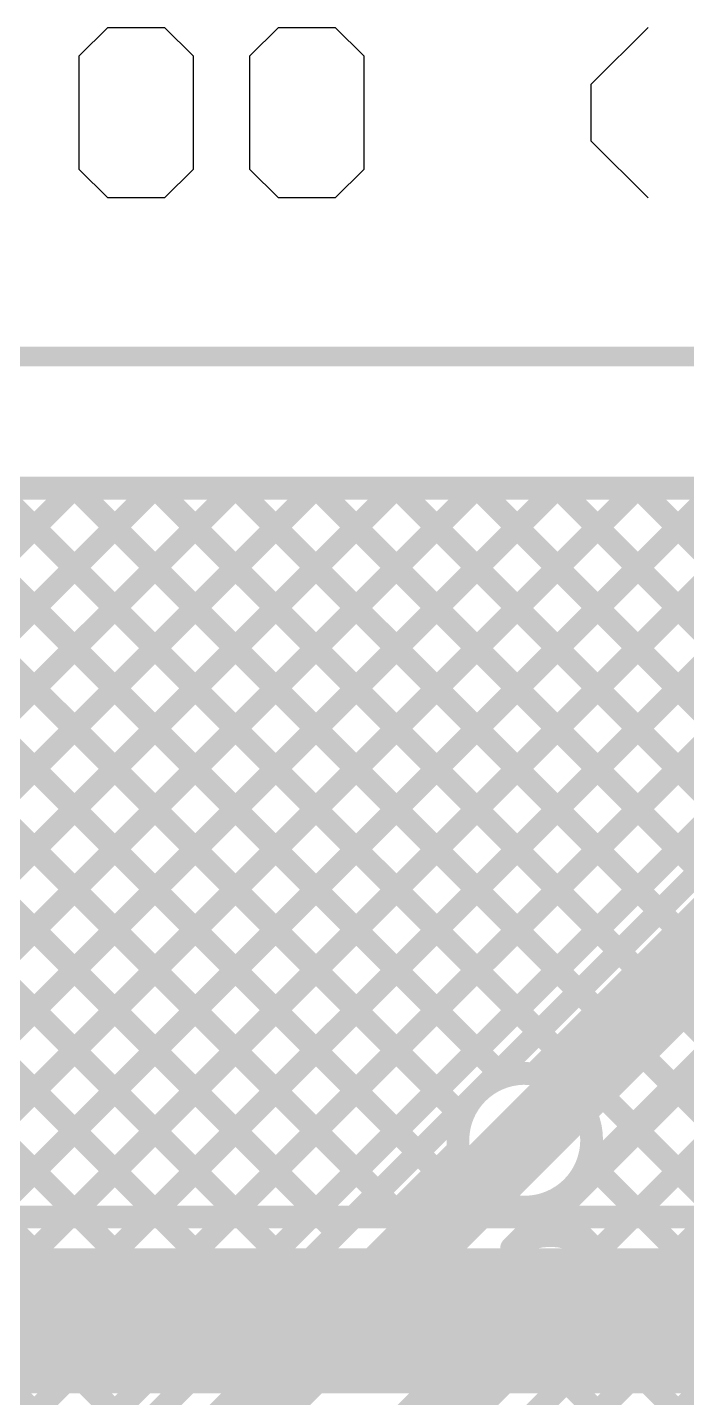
# Model space of a CAD drawing. Header units: millimetres. Extents: x 3.57 to 6.19, y 4.04 to 5.89.
# Drawn here: x 4.6362 to 4.8679, y 5.4075 to 5.8893 of the extents above; entities that cross this region are included whole.
import ezdxf

# ---------------------------------------------------------------- set-up
doc = ezdxf.new("R2010")
doc.units = ezdxf.units.MM
doc.header["$MEASUREMENT"] = 0
for name, color, linetype in [('BottomLayer', 5, 'Continuous'), ('BottomSolder', 6, 'Continuous'), ('Mechanical1', 6, 'Continuous'), ('Mechanical2', 216, 'Continuous'), ('MultiLayer', 9, 'Continuous'), ('TopLayer', 1, 'Continuous'), ('TopSolder', 216, 'Continuous'), ('ViaHoleLayer', 16, 'Continuous')]:
    doc.layers.add(name, color=color, linetype=linetype)

msp = doc.modelspace()

# ---------------------------------------------------------------- linework, layer by layer
at = {"layer": 'BottomLayer'}
for points, const_width in [([(3.67984, 5.72728), (5.93734, 5.72728)], 0.008), ([(4.13301, 5.15124), (4.70904, 5.72728)], 0.008), ([(4.17743, 5.25223), (4.65247, 5.72728)], 0.008), ([(4.19399, 5.24051), (4.68076, 5.72728)], 0.008), ([(4.31364, 5.72728), (4.66034, 5.38058)], 0.008), ([(4.34192, 5.72728), (4.67448, 5.39472)], 0.008), ([(4.34255, 5.3325), (4.73733, 5.72728)], 0.008), ([(4.37021, 5.72728), (4.68863, 5.40886)], 0.008), ([(4.37083, 5.3325), (4.76561, 5.72728)], 0.008), ([(4.39849, 5.72728), (4.70277, 5.423)], 0.008), ([(4.39912, 5.3325), (4.79389, 5.72728)], 0.008), ([(4.42678, 5.72728), (4.71691, 5.43714)], 0.008), ([(4.4274, 5.3325), (4.82218, 5.72728)], 0.008), ([(4.45506, 5.72728), (4.73105, 5.45129)], 0.008), ([(4.45569, 5.3325), (4.85046, 5.72728)], 0.008), ([(4.48335, 5.72728), (4.74519, 5.46543)], 0.008), ([(4.48397, 5.3325), (4.87875, 5.72728)], 0.008), ([(4.51163, 5.72728), (4.75934, 5.47957)], 0.008), ([(4.51226, 5.3325), (4.90703, 5.72728)], 0.008), ([(4.53991, 5.72728), (4.77348, 5.49371)], 0.008), ([(4.5682, 5.72728), (4.78762, 5.50785)], 0.008), ([(4.57377, 5.13946), (5.16159, 5.72728)], 0.008), ([(4.58945, 5.38141), (4.93532, 5.72728)], 0.008), ([(4.59648, 5.72728), (4.80349, 5.52027)], 0.008), ([(4.61139, 5.37507), (4.9636, 5.72728)], 0.008), ([(4.6198, 5.35519), (4.99188, 5.72728)], 0.008), ([(4.62477, 5.72728), (5.10729, 5.24476)], 0.008), ([(4.65305, 5.72728), (5.10729, 5.27304)], 0.008), ([(4.68134, 5.72728), (5.10729, 5.30132)], 0.008), ([(4.70962, 5.72728), (5.10729, 5.32961)], 0.008), ([(4.7379, 5.72728), (5.10729, 5.35789)], 0.008), ([(4.76619, 5.72728), (5.1075, 5.38596)], 0.008), ([(4.79447, 5.72728), (5.11826, 5.40349)], 0.008), ([(4.81285, 5.46338), (5.07674, 5.72728)], 0.008), ([(4.81418, 5.52128), (5.02017, 5.72728)], 0.008), ([(4.82276, 5.72728), (5.1324, 5.41763)], 0.008), ([(4.83119, 5.51002), (5.04845, 5.72728)], 0.008), ([(4.83598, 5.45823), (5.10502, 5.72728)], 0.008), ([(4.84318, 5.43715), (5.13331, 5.72728)], 0.008), ([(4.84356, 5.38096), (5.18987, 5.72728)], 0.008), ([(4.85104, 5.72728), (5.14654, 5.43178)], 0.008), ([(4.61227, 5.3325), (4.79438, 5.51462)], 0.008), ([(4.622, 5.309), (4.811, 5.498)], 0.025), ([(4.83327, 5.49049), (5.10729, 5.21647)], 0.008), ([(4.8064, 5.46016), (4.82762, 5.48138)], 0.008), ([(4.82085, 5.47462), (5.10729, 5.18819)], 0.008), ([(4.642, 5.263), (4.82, 5.441)], 0.025), ([(4.83942, 5.42777), (5.10729, 5.1599)], 0.008), ([(4.65863, 5.2464), (4.83662, 5.42438)], 0.008), ([(4.82557, 5.41334), (5.10729, 5.13162)], 0.008)]:
    msp.add_lwpolyline(points, dxfattribs=dict(at, const_width=const_width))
for points, const_width in [([(4.65047, 5.72728, 1), (4.65447, 5.72728, 1)], 0.004), ([(4.65105, 5.72728, 1), (4.65505, 5.72728, 1)], 0.004), ([(4.67876, 5.72728, 1), (4.68276, 5.72728, 1)], 0.004), ([(4.67934, 5.72728, 1), (4.68334, 5.72728, 1)], 0.004), ([(4.70704, 5.72728, 1), (4.71104, 5.72728, 1)], 0.004), ([(4.70762, 5.72728, 1), (4.71162, 5.72728, 1)], 0.004), ([(4.73533, 5.72728, 1), (4.73933, 5.72728, 1)], 0.004), ([(4.7359, 5.72728, 1), (4.73991, 5.72728, 1)], 0.004), ([(4.76361, 5.72728, 1), (4.76761, 5.72728, 1)], 0.004), ([(4.76419, 5.72728, 1), (4.76819, 5.72728, 1)], 0.004), ([(4.79189, 5.72728, 1), (4.79589, 5.72728, 1)], 0.004), ([(4.79247, 5.72728, 1), (4.79647, 5.72728, 1)], 0.004), ([(4.82018, 5.72728, 1), (4.82418, 5.72728, 1)], 0.004), ([(4.82076, 5.72728, 1), (4.82476, 5.72728, 1)], 0.004), ([(4.84846, 5.72728, 1), (4.85246, 5.72728, 1)], 0.004), ([(4.84904, 5.72728, 1), (4.85304, 5.72728, 1)], 0.004), ([(4.80149, 5.52027, 1), (4.80549, 5.52027, 1)], 0.004), ([(4.81218, 5.52128, 1), (4.81618, 5.52128, 1)], 0.004), ([(4.79238, 5.51462, 1), (4.79638, 5.51462, 1)], 0.004), ([(4.79238, 5.51462, 1), (4.79638, 5.51462, 1)], 0.004), ([(4.78562, 5.50785, 1), (4.78962, 5.50785, 1)], 0.004), ([(4.82919, 5.51002, 1), (4.83319, 5.51002, 1)], 0.004), ([(4.80475, 5.498, 1), (4.81725, 5.498, 1)], 0.0125), ([(4.80509, 5.498, 1), (4.81691, 5.498, 1)], 0.01181), ([(4.8325, 5.498, 1), (4.8365, 5.498, 1)], 0.004), ([(4.8325, 5.498, 1), (4.8365, 5.498, 1)], 0.004), ([(4.77148, 5.49371, 1), (4.77548, 5.49371, 1)], 0.004), ([(4.83127, 5.49049, 1), (4.83527, 5.49049, 1)], 0.004), ([(4.75734, 5.47957, 1), (4.76134, 5.47957, 1)], 0.004), ([(4.82562, 5.48138, 1), (4.82962, 5.48138, 1)], 0.004), ([(4.82562, 5.48138, 1), (4.82962, 5.48138, 1)], 0.004), ([(4.81885, 5.47462, 1), (4.82285, 5.47462, 1)], 0.004), ([(4.74319, 5.46543, 1), (4.74719, 5.46543, 1)], 0.004), ([(4.8044, 5.46016, 1), (4.8084, 5.46016, 1)], 0.004), ([(4.8044, 5.46016, 1), (4.8084, 5.46016, 1)], 0.004), ([(4.81085, 5.46338, 1), (4.81485, 5.46338, 1)], 0.004), ([(4.83398, 5.45823, 1), (4.83798, 5.45823, 1)], 0.004), ([(4.72905, 5.45129, 1), (4.73305, 5.45129, 1)], 0.004), ([(4.81375, 5.441, 1), (4.82625, 5.441, 1)], 0.0125), ([(4.81409, 5.441, 1), (4.82591, 5.441, 1)], 0.01181), ([(4.8415, 5.441, 1), (4.8455, 5.441, 1)], 0.004), ([(4.8415, 5.441, 1), (4.8455, 5.441, 1)], 0.004), ([(4.71491, 5.43714, 1), (4.71891, 5.43714, 1)], 0.004), ([(4.84118, 5.43715, 1), (4.84518, 5.43715, 1)], 0.004), ([(4.83742, 5.42777, 1), (4.84142, 5.42777, 1)], 0.004), ([(4.70077, 5.423, 1), (4.70477, 5.423, 1)], 0.004), ([(4.83462, 5.42438, 1), (4.83862, 5.42438, 1)], 0.004), ([(4.83462, 5.42438, 1), (4.83862, 5.42438, 1)], 0.004), ([(4.82357, 5.41334, 1), (4.82757, 5.41334, 1)], 0.004), ([(4.68663, 5.40886, 1), (4.69063, 5.40886, 1)], 0.004)]:
    msp.add_lwpolyline(points, format="xyb", close=True, dxfattribs=dict(at, const_width=const_width))
at = {"layer": 'BottomLayer', "const_width": 0.008}
for points in [[(4.79438, 5.51462, -0.668179), (4.8345, 5.498)], [(4.8345, 5.498, -0.198912), (4.82762, 5.48138)], [(4.8064, 5.46016, -0.609044), (4.8435, 5.441)], [(4.8435, 5.441, -0.198912), (4.83662, 5.42438)]]:
    msp.add_lwpolyline(points, format="xyb", dxfattribs=at)
at = {"layer": 'BottomSolder', "const_width": 0.00991}
for points in [[(4.80605, 5.498, 1), (4.81595, 5.498, 1)], [(4.81505, 5.441, 1), (4.82495, 5.441, 1)]]:
    msp.add_lwpolyline(points, format="xyb", close=True, dxfattribs=at)
at = {"layer": 'Mechanical1'}
for p, q in [((4.65444, 5.87927), (4.66444, 5.88927)), ((4.66444, 5.88927), (4.68443, 5.88927)), ((4.68443, 5.88927), (4.69443, 5.87927)), ((4.71442, 5.87927), (4.72442, 5.88927)), ((4.72442, 5.88927), (4.74441, 5.88927)), ((4.74441, 5.88927), (4.75441, 5.87927)), ((4.83438, 5.86927), (4.85438, 5.88927)), ((4.65444, 5.83928), (4.65444, 5.87927)), ((4.69443, 5.87927), (4.69443, 5.83928)), ((4.71442, 5.83928), (4.71442, 5.87927)), ((4.75441, 5.87927), (4.75441, 5.83928)), ((4.83438, 5.84928), (4.83438, 5.86927)), ((4.85438, 5.82929), (4.83438, 5.84928)), ((4.66444, 5.82929), (4.65444, 5.83928)), ((4.69443, 5.83928), (4.68443, 5.82929)), ((4.72442, 5.82929), (4.71442, 5.83928)), ((4.75441, 5.83928), (4.74441, 5.82929)), ((4.68443, 5.82929), (4.66444, 5.82929)), ((4.74441, 5.82929), (4.72442, 5.82929))]:
    msp.add_line(p, q, dxfattribs=at)
at = {"layer": 'Mechanical2', "const_width": 0.007}
msp.add_lwpolyline([(3.57462, 5.77356), (5.97619, 5.77356)], dxfattribs=at)
at = {"layer": 'MultiLayer', "const_width": 0.01181}
for points in [[(4.80509, 5.498, 1), (4.81691, 5.498, 1)], [(4.81409, 5.441, 1), (4.82591, 5.441, 1)]]:
    msp.add_lwpolyline(points, format="xyb", close=True, dxfattribs=at)
at = {"layer": 'TopLayer'}
for points, const_width in [([(4.22884, 5.72728), (5.065, 5.72728)], 0.008), ([(4.39849, 5.72728), (4.65477, 5.471)], 0.008), ([(4.42448, 5.471), (4.68076, 5.72728)], 0.008), ([(4.42678, 5.72728), (4.68305, 5.471)], 0.008), ([(4.45277, 5.471), (4.70904, 5.72728)], 0.008), ([(4.45506, 5.72728), (4.71134, 5.471)], 0.008), ([(4.4756, 5.5504), (4.65247, 5.72728)], 0.008), ([(4.48105, 5.471), (4.73733, 5.72728)], 0.008), ([(4.48335, 5.72728), (4.73962, 5.471)], 0.008), ([(4.50933, 5.471), (4.76561, 5.72728)], 0.008), ([(4.51163, 5.72728), (4.76791, 5.471)], 0.008), ([(4.53762, 5.471), (4.79389, 5.72728)], 0.008), ([(4.53991, 5.72728), (4.79619, 5.471)], 0.008), ([(4.5659, 5.471), (4.82218, 5.72728)], 0.008), ([(4.5682, 5.72728), (4.78906, 5.50642)], 0.008), ([(4.59419, 5.471), (4.85046, 5.72728)], 0.008), ([(4.59648, 5.72728), (4.80176, 5.522)], 0.008), ([(4.62247, 5.471), (4.87875, 5.72728)], 0.008), ([(4.62477, 5.72728), (4.8159, 5.53614)], 0.008), ([(4.65076, 5.471), (4.90703, 5.72728)], 0.008), ([(4.65305, 5.72728), (4.83005, 5.55028)], 0.008), ([(4.67904, 5.471), (4.93532, 5.72728)], 0.008), ([(4.68134, 5.72728), (4.84419, 5.56442)], 0.008), ([(4.70732, 5.471), (4.9636, 5.72728)], 0.008), ([(4.70962, 5.72728), (4.85833, 5.57857)], 0.008), ([(4.73561, 5.471), (4.99188, 5.72728)], 0.008), ([(4.7379, 5.72728), (4.87247, 5.59271)], 0.008), ([(4.76619, 5.72728), (4.88662, 5.60685)], 0.008), ([(4.79447, 5.72728), (4.90076, 5.62099)], 0.008), ([(4.82276, 5.72728), (4.9149, 5.63513)], 0.008), ([(4.85104, 5.72728), (4.92904, 5.64928)], 0.008), ([(4.79438, 5.51462), (4.93437, 5.6546)], 0.008), ([(4.811, 5.498), (4.951, 5.638)], 0.025), ([(4.82046, 5.471), (4.96396, 5.6145)], 0.008), ([(4.82762, 5.48138), (4.96073, 5.6145)], 0.008), ([(4.84875, 5.471), (4.99225, 5.6145)], 0.008), ([(4.86328, 5.51705), (4.888, 5.49233)], 0.008), ([(4.84914, 5.5029), (4.88104, 5.471)], 0.008), ([(4.76389, 5.471), (4.78772, 5.49482)], 0.008), ([(4.835, 5.48876), (4.85276, 5.471)], 0.008), ([(4.79218, 5.471), (4.79898, 5.47781)], 0.008), ([(4.81942, 5.47606), (4.82448, 5.471)], 0.008), ([(4.375, 5.471), (4.888, 5.471)], 0.008), ([(4.577, 5.441), (4.82, 5.441)], 0.025), ([(4.82, 5.441), (4.904, 5.441)], 0.025)]:
    msp.add_lwpolyline(points, dxfattribs=dict(at, const_width=const_width))
for points, const_width in [([(4.65047, 5.72728, 1), (4.65447, 5.72728, 1)], 0.004), ([(4.65105, 5.72728, 1), (4.65505, 5.72728, 1)], 0.004), ([(4.67876, 5.72728, 1), (4.68276, 5.72728, 1)], 0.004), ([(4.67934, 5.72728, 1), (4.68334, 5.72728, 1)], 0.004), ([(4.70704, 5.72728, 1), (4.71104, 5.72728, 1)], 0.004), ([(4.70762, 5.72728, 1), (4.71162, 5.72728, 1)], 0.004), ([(4.73533, 5.72728, 1), (4.73933, 5.72728, 1)], 0.004), ([(4.7359, 5.72728, 1), (4.7399, 5.72728, 1)], 0.004), ([(4.76361, 5.72728, 1), (4.76761, 5.72728, 1)], 0.004), ([(4.76419, 5.72728, 1), (4.76819, 5.72728, 1)], 0.004), ([(4.79189, 5.72728, 1), (4.79589, 5.72728, 1)], 0.004), ([(4.79247, 5.72728, 1), (4.79647, 5.72728, 1)], 0.004), ([(4.82018, 5.72728, 1), (4.82418, 5.72728, 1)], 0.004), ([(4.82076, 5.72728, 1), (4.82476, 5.72728, 1)], 0.004), ([(4.84846, 5.72728, 1), (4.85246, 5.72728, 1)], 0.004), ([(4.84904, 5.72728, 1), (4.85304, 5.72728, 1)], 0.004), ([(4.85633, 5.57857, 1), (4.86033, 5.57857, 1)], 0.004), ([(4.84219, 5.56442, 1), (4.84619, 5.56442, 1)], 0.004), ([(4.82805, 5.55028, 1), (4.83205, 5.55028, 1)], 0.004), ([(4.8139, 5.53614, 1), (4.8179, 5.53614, 1)], 0.004), ([(4.79976, 5.522, 1), (4.80376, 5.522, 1)], 0.004), ([(4.86128, 5.51705, 1), (4.86528, 5.51705, 1)], 0.004), ([(4.79238, 5.51462, 1), (4.79638, 5.51462, 1)], 0.004), ([(4.79238, 5.51462, 1), (4.79638, 5.51462, 1)], 0.004), ([(4.78706, 5.50642, 1), (4.79106, 5.50642, 1)], 0.004), ([(4.80475, 5.498, 1), (4.81725, 5.498, 1)], 0.0125), ([(4.80509, 5.498, 1), (4.81691, 5.498, 1)], 0.01181), ([(4.84714, 5.5029, 1), (4.85114, 5.5029, 1)], 0.004), ([(4.78572, 5.49482, 1), (4.78972, 5.49482, 1)], 0.004), ([(4.833, 5.48876, 1), (4.837, 5.48876, 1)], 0.004), ([(4.82562, 5.48138, 1), (4.82962, 5.48138, 1)], 0.004), ([(4.82562, 5.48138, 1), (4.82962, 5.48138, 1)], 0.004), ([(4.79698, 5.47781, 1), (4.80098, 5.47781, 1)], 0.004), ([(4.81742, 5.47606, 1), (4.82142, 5.47606, 1)], 0.004), ([(4.64876, 5.471, 1), (4.65276, 5.471, 1)], 0.004), ([(4.65277, 5.471, 1), (4.65677, 5.471, 1)], 0.004), ([(4.67704, 5.471, 1), (4.68104, 5.471, 1)], 0.004), ([(4.68105, 5.471, 1), (4.68505, 5.471, 1)], 0.004), ([(4.70532, 5.471, 1), (4.70932, 5.471, 1)], 0.004), ([(4.70934, 5.471, 1), (4.71334, 5.471, 1)], 0.004), ([(4.73361, 5.471, 1), (4.73761, 5.471, 1)], 0.004), ([(4.73762, 5.471, 1), (4.74162, 5.471, 1)], 0.004), ([(4.76189, 5.471, 1), (4.76589, 5.471, 1)], 0.004), ([(4.76591, 5.471, 1), (4.76991, 5.471, 1)], 0.004), ([(4.79018, 5.471, 1), (4.79418, 5.471, 1)], 0.004), ([(4.79419, 5.471, 1), (4.79819, 5.471, 1)], 0.004), ([(4.81846, 5.471, 1), (4.82246, 5.471, 1)], 0.004), ([(4.82248, 5.471, 1), (4.82648, 5.471, 1)], 0.004), ([(4.84675, 5.471, 1), (4.85075, 5.471, 1)], 0.004), ([(4.85076, 5.471, 1), (4.85476, 5.471, 1)], 0.004), ([(4.81375, 5.441, 1), (4.82625, 5.441, 1)], 0.0125), ([(4.81375, 5.441, 1), (4.82625, 5.441, 1)], 0.0125), ([(4.81409, 5.441, 1), (4.82591, 5.441, 1)], 0.01181)]:
    msp.add_lwpolyline(points, format="xyb", close=True, dxfattribs=dict(at, const_width=const_width))
at = {"layer": 'TopLayer', "const_width": 0.008}
msp.add_lwpolyline([(4.82762, 5.48138, -1), (4.79438, 5.51462)], format="xyb", dxfattribs=at)
at = {"layer": 'TopLayer'}
msp.add_solid([(4.386, 5.409), (4.947, 5.409), (4.386, 5.46), (4.947, 5.46)], dxfattribs=at)
at = {"layer": 'TopSolder', "const_width": 0.00991}
for points in [[(4.80605, 5.498, 1), (4.81595, 5.498, 1)], [(4.81505, 5.441, 1), (4.82495, 5.441, 1)]]:
    msp.add_lwpolyline(points, format="xyb", close=True, dxfattribs=at)
at = {"layer": 'ViaHoleLayer', "const_width": 0.00591}
for points in [[(4.80805, 5.498, 1), (4.81395, 5.498, 1)], [(4.81705, 5.441, 1), (4.82295, 5.441, 1)]]:
    msp.add_lwpolyline(points, format="xyb", close=True, dxfattribs=at)

doc.saveas('drawing.dxf')
